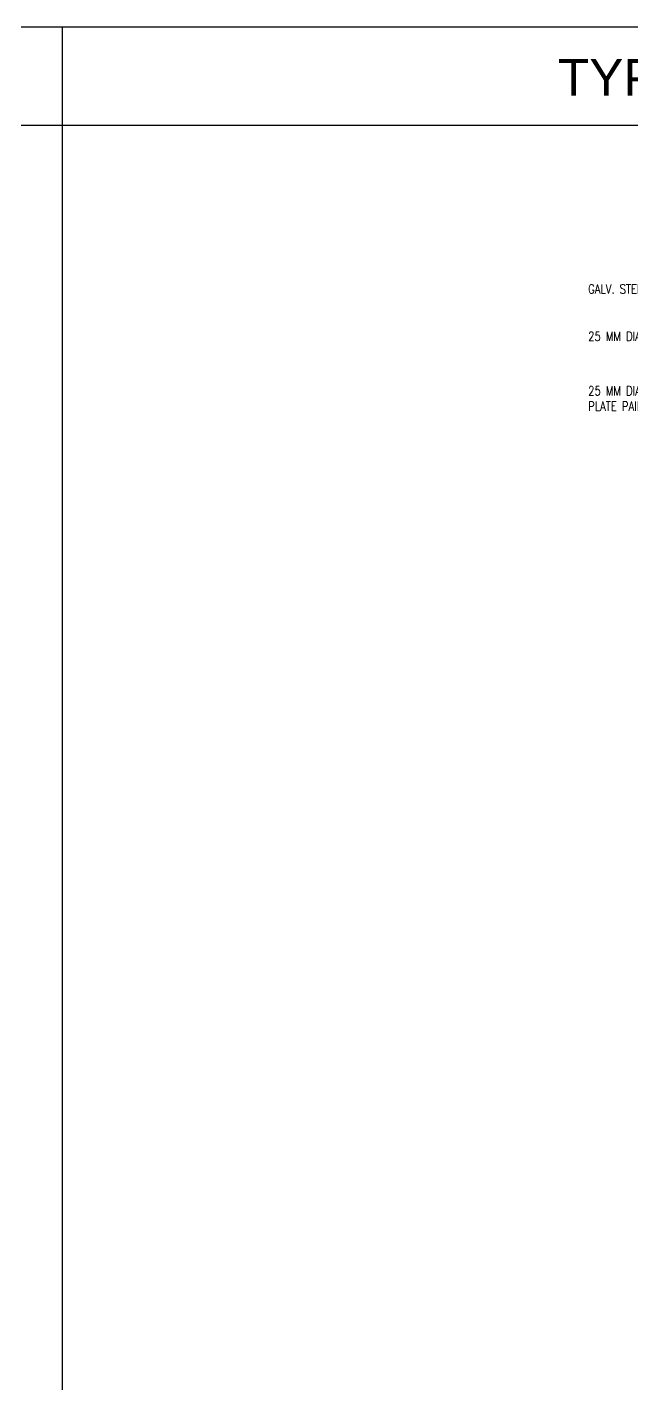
# Model space of a CAD drawing. Header units: centimetres. Extents: x -5119 to 2082, y -6603 to -947.
# Drawn here: x -1591 to -355, y -3718 to -947 of the extents above; entities that cross this region are included whole.
import ezdxf
from ezdxf.enums import TextEntityAlignment as Align

# ---------------------------------------------------------------- set-up
doc = ezdxf.new("R2010")
doc.units = ezdxf.units.CM
doc.header["$LTSCALE"] = 100
doc.header["$MEASUREMENT"] = 0
for name, color, linetype in [('A807-Details-Railing and Cat ladder$0$D-RAIL-WORK_03$0$A-NOTE', 3, 'Continuous'), ('SHEET', 1, 'Continuous'), ('TEXT', 3, 'Continuous'), ('WALL', 7, 'Continuous')]:
    doc.layers.add(name, color=color, linetype=linetype)
doc.styles.add('A807-Details-Railing and Cat ladder$0$D-RAIL-WORK_03$0$NOTES', font='romans.shx', dxfattribs={"width": 0.8})
doc.styles.add('ART', font='arial.ttf')

msp = doc.modelspace()

# ---------------------------------------------------------------- linework, layer by layer
at = {"layer": 'SHEET', "color": 2}
msp.add_lwpolyline([(-5119.37, -6602.957), (2081.606, -6602.847), (2081.606, -946.701), (-5119.37, -946.811)], close=True, dxfattribs=at)
at = {"layer": 'WALL', "color": 6}
msp.add_line((-1518.795, -6602.902), (-1518.882, -946.756), dxfattribs=at)
at = {"layer": 'WALL', "color": 3}
msp.add_line((-5119.37, -1146.731), (2081.606, -1146.843), dxfattribs=at)

# ---------------------------------------------------------------- texts
at = {"layer": 'A807-Details-Railing and Cat ladder$0$D-RAIL-WORK_03$0$A-NOTE', "char_height": 18.8192, "width": 375.12277, "attachment_point": 7, "style": 'A807-Details-Railing and Cat ladder$0$D-RAIL-WORK_03$0$NOTES'}
for s, insert in [('GALV. STEEL BOLTS AS REQUIRED.', (-444.502, -1492.917)), ('25 MM DIA GALV. STEEL PIPE PAINTED', (-444.502, -1587.664)), ('25 MM DIA GALV. STEEL\\PPLATE PAINTED, BENT TO PROFILE', (-444.502, -1736.176))]:
    msp.add_mtext(s, dxfattribs=dict(at, insert=insert))
at = {"layer": 'TEXT', "style": 'ART'}
msp.add_text('TYPICAL CAT LADDER DETAIL', height=75, dxfattribs=at).set_placement((256.398, -1049.037), align=Align.MIDDLE_CENTER)

doc.saveas('drawing.dxf')
